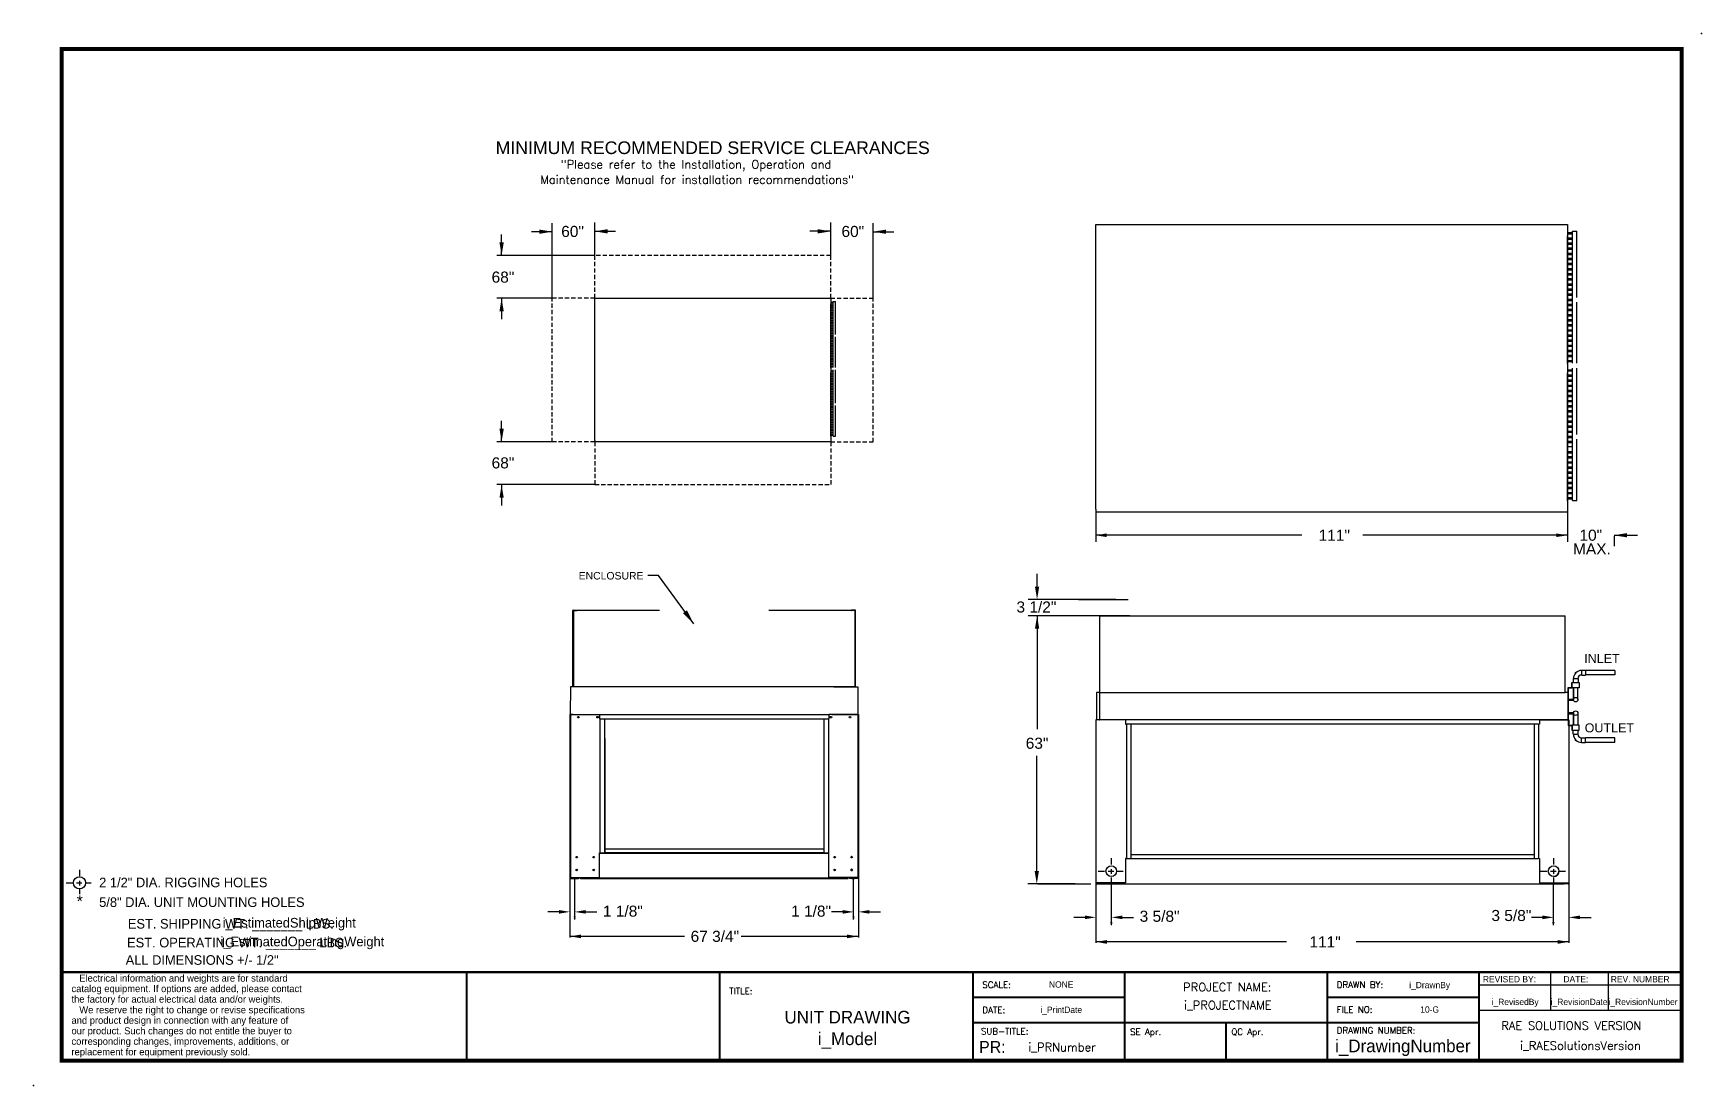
# Model space of a CAD drawing. Extents: x -115 to 276, y -24 to 223.
import ezdxf
from ezdxf.enums import TextEntityAlignment as Align

# ---------------------------------------------------------------- set-up
doc = ezdxf.new("R2010")
doc.units = 0
doc.header["$MEASUREMENT"] = 0
doc.linetypes.add('DASHED', pattern=[0.75, 0.5, -0.25])
doc.layers.get('0').update_dxf_attribs({"color": 1, "linetype": 'CONTINUOUS'})
doc.styles.add('dimentions', font='ARIAL.TTF')
doc.styles.add('SIMPLEX', font='SIMPLEX')
doc.dimstyles.get("Standard").update_dxf_attribs({"dimtxt": 0.18, "dimasz": 0.18, "dimexe": 0.18, "dimexo": 0.0625, "dimgap": 0.09, "dimtad": 0, "dimtih": 1, "dimtoh": 1, "dimdec": 4, "dimzin": 0, "dimdsep": 46, "dimtxsty": 'STANDARD', "dimcen": 0.09, "dimadec": 0, "dimazin": 0, "dimtfac": 1, "dimtdec": 4, "dimtofl": 0, "dimtmove": 0, "dimatfit": 3, "dimfxl": 1, "dimtolj": 1, "dimtzin": 0, "dimarcsym": 0})

msp = doc.modelspace()

# ---------------------------------------------------------------- linework, layer by layer
at = {"color": 1, "lineweight": 30}
for p, q in [((6.34, 176.68), (1.48, 176.68)), ((6.34, 161.07), (6.34, 178.72)), ((16.34, 171.07), (16.34, 178.82)), ((16.34, 171.07), (16.34, 178.82)), ((16.34, 176.77), (21.21, 176.77)), ((71.71, 176.77), (66.85, 176.77)), ((71.71, 171.07), (71.71, 178.82)), ((71.71, 171.07), (71.71, 178.82)), ((81.71, 161.07), (81.71, 178.72)), ((81.71, 176.68), (86.57, 176.68)), ((-5.52, 171.15), (-5.52, 176.02)), ((-5.52, 160.99), (-5.52, 156.13)), ((-5.52, 127.38), (-5.52, 132.24)), ((-5.52, 117.22), (-5.52, 112.36)), ((133.92, 111.55), (133.92, 103.81)), ((244.65, 111.55), (244.65, 103.81)), ((155.6, 105.39), (133.92, 105.39)), ((182.26, 105.39), (133.92, 105.39)), ((244.65, 105.39), (196.59, 105.39)), ((255.55, 105.39), (261.02, 105.39)), ((120.34, 23.51), (132.79, 23.51)), ((133.97, 24.51), (133.97, 9.68)), ((137.6, 13.86), (137.6, 23.76)), ((244.97, 24.51), (244.97, 9.68))]:
    msp.add_line(p, q, dxfattribs=at)
at = {"color": 1, "linetype": 'Continuous'}
for p, q in [((133.92, 111.54), (133.92, 178.34)), ((133.92, 178.34), (244.65, 178.34)), ((244.65, 178.34), (244.65, 110.8)), ((16.34, 127.67), (16.34, 161.07)), ((16.34, 161.07), (71.71, 161.07)), ((71.71, 161.07), (71.71, 127.3)), ((244.59, 145.48), (244.58, 145.48)), ((244.59, 145.48), (244.59, 145.48)), ((244.65, 145.48), (244.65, 145.47)), ((71.71, 144.64), (71.71, 144.64)), ((71.71, 144.64), (71.71, 144.64)), ((71.74, 144.64), (71.74, 144.64)), ((71.68, 127.3), (16.69, 127.3)), ((244.58, 110.8), (134.61, 110.8)), ((11.22, 69.79), (11.22, 87.74)), ((11.27, 87.74), (11.22, 87.74)), ((11.23, 69.79), (11.23, 87.74)), ((11.27, 87.74), (11.23, 87.74)), ((11.27, 87.79), (12.11, 87.79)), ((11.27, 87.79), (11.27, 87.74)), ((11.27, 87.79), (12.11, 87.79)), ((11.27, 87.79), (11.27, 87.74)), ((11.27, 69.79), (11.27, 87.74)), ((11.27, 87.74), (11.32, 87.74)), ((11.27, 87.74), (12.11, 87.74)), ((11.27, 69.79), (11.27, 87.74)), ((11.27, 87.74), (11.32, 87.74)), ((11.27, 87.74), (12.11, 87.74)), ((11.27, 87.69), (11.32, 87.69)), ((11.27, 87.69), (11.32, 87.69)), ((11.32, 87.69), (11.32, 87.74)), ((11.32, 87.69), (11.32, 87.74)), ((11.32, 87.69), (11.32, 69.79)), ((11.32, 87.69), (11.32, 87.69)), ((11.32, 87.69), (11.32, 69.79)), ((11.32, 87.69), (11.32, 87.69)), ((31.54, 87.69), (11.32, 87.69)), ((31.54, 87.69), (11.32, 87.69)), ((12.11, 87.74), (12.11, 87.79)), ((12.11, 87.74), (12.11, 87.79)), ((12.11, 87.74), (12.11, 87.74)), ((12.16, 87.74), (12.11, 87.74)), ((12.12, 87.74), (12.12, 87.74)), ((12.16, 87.74), (12.12, 87.74)), ((12.16, 87.74), (12.16, 87.74)), ((12.16, 87.74), (12.16, 87.74)), ((31.54, 87.74), (12.16, 87.74)), ((31.54, 87.74), (12.16, 87.74)), ((76.61, 87.74), (57.16, 87.74)), ((76.6, 87.74), (57.16, 87.74)), ((77.45, 87.69), (57.16, 87.69)), ((77.44, 87.69), (57.16, 87.69)), ((76.6, 87.74), (76.6, 87.74)), ((76.6, 87.74), (76.65, 87.74)), ((76.61, 87.74), (76.61, 87.74)), ((76.61, 87.74), (76.66, 87.74)), ((77.49, 87.79), (76.65, 87.79)), ((76.65, 87.79), (76.65, 87.74)), ((77.49, 87.74), (76.65, 87.74)), ((76.65, 87.74), (76.65, 87.74)), ((77.5, 87.79), (76.66, 87.79)), ((76.66, 87.79), (76.66, 87.74)), ((77.5, 87.74), (76.66, 87.74)), ((76.66, 87.74), (76.66, 87.74)), ((77.49, 87.74), (77.44, 87.74)), ((77.44, 87.69), (77.44, 87.74)), ((77.45, 87.69), (77.44, 87.69)), ((77.5, 87.74), (77.45, 87.74)), ((77.45, 87.69), (77.45, 87.74)), ((77.45, 69.79), (77.45, 87.69)), ((77.45, 87.69), (77.5, 87.69)), ((77.45, 87.69), (77.45, 87.69)), ((77.45, 69.79), (77.45, 87.69)), ((77.45, 87.69), (77.49, 87.69)), ((77.49, 87.74), (77.49, 87.79)), ((77.49, 69.79), (77.49, 87.74)), ((77.54, 87.74), (77.49, 87.74)), ((77.5, 87.74), (77.5, 87.79)), ((77.5, 69.79), (77.5, 87.74)), ((77.55, 87.74), (77.5, 87.74)), ((77.54, 69.79), (77.54, 87.74)), ((77.55, 69.79), (77.55, 87.74)), ((134.78, 86.49), (134.78, 68.49)), ((134.82, 86.49), (244.11, 86.49)), ((244.11, 86.44), (244.11, 86.49)), ((244.11, 68.49), (244.11, 86.44)), ((10.62, 69.79), (10.61, 63.3)), ((11.32, 69.79), (10.62, 69.79)), ((77.45, 69.79), (11.32, 69.79)), ((77.45, 69.79), (72.47, 69.79)), ((72.47, 69.79), (77.45, 69.79)), ((72.47, 69.79), (77.45, 69.79)), ((77.45, 69.79), (77.44, 69.79)), ((77.45, 69.79), (77.44, 69.79)), ((77.45, 69.79), (77.44, 69.79)), ((77.44, 69.79), (77.44, 69.79)), ((77.45, 69.79), (77.45, 69.79)), ((77.45, 69.79), (77.45, 69.79)), ((77.45, 69.79), (77.45, 69.79)), ((77.5, 69.79), (77.45, 69.79)), ((77.45, 69.79), (77.45, 69.79)), ((77.45, 69.79), (77.45, 69.79)), ((77.45, 69.79), (77.45, 69.79)), ((77.45, 69.79), (77.45, 69.79)), ((77.5, 69.79), (77.45, 69.79)), ((77.45, 69.79), (77.45, 69.79)), ((77.45, 69.79), (77.45, 69.79)), ((77.45, 69.79), (77.45, 69.79)), ((77.45, 69.79), (77.45, 69.79)), ((77.49, 69.79), (77.45, 69.79)), ((77.54, 69.79), (77.49, 69.79)), ((77.55, 69.79), (77.5, 69.79)), ((77.55, 69.79), (77.5, 69.79)), ((77.54, 69.79), (78.12, 69.79)), ((77.55, 69.79), (78.12, 69.79)), ((77.55, 69.79), (78.12, 69.79)), ((78.12, 69.79), (78.12, 63.3)), ((134.78, 68.49), (134.08, 68.49)), ((134.08, 68.44), (134.08, 68.49)), ((134.08, 68.38), (134.08, 62.01)), ((134.77, 68.49), (134.77, 62.01)), ((134.78, 68.49), (134.82, 68.49)), ((134.82, 68.49), (244.11, 68.49)), ((244.11, 68.49), (244.11, 68.44)), ((244.81, 68.49), (244.11, 68.49)), ((244.11, 68.44), (244.11, 68.49)), ((244.11, 68.49), (244.11, 68.49)), ((244.81, 68.44), (244.81, 68.49)), ((244.81, 68.44), (244.81, 68.38)), ((244.81, 62.01), (244.81, 68.38)), ((10.51, 63.3), (10.5, 62.3)), ((10.52, 63.3), (10.51, 62.3)), ((10.52, 63.3), (10.51, 62.3)), ((10.51, 63.3), (10.51, 25.05)), ((10.51, 63.3), (10.62, 63.3)), ((10.51, 63.3), (10.51, 63.3)), ((10.52, 63.3), (10.52, 25.05)), ((10.52, 63.3), (10.63, 63.3)), ((10.52, 63.3), (10.52, 63.3)), ((10.52, 63.3), (10.52, 63.3)), ((10.52, 63.3), (10.63, 63.3)), ((10.62, 63.3), (10.62, 25.05)), ((10.62, 63.3), (17.45, 63.3)), ((11.18, 63.3), (10.62, 63.3)), ((11.18, 63.3), (10.62, 63.3)), ((10.62, 63.3), (10.62, 63.3)), ((10.63, 63.3), (10.63, 25.05)), ((11.19, 63.3), (10.63, 63.3)), ((11.19, 63.3), (10.63, 63.3)), ((10.63, 63.3), (10.63, 63.3)), ((10.63, 63.3), (10.63, 63.3)), ((11.19, 63.3), (10.63, 63.3)), ((11.19, 63.3), (10.63, 63.3)), ((10.68, 63.3), (10.68, 63.3)), ((10.68, 63.3), (10.68, 63.3)), ((10.68, 63.3), (10.68, 63.3)), ((10.68, 63.3), (10.68, 63.3)), ((10.68, 63.3), (10.68, 63.3)), ((10.68, 63.3), (10.68, 63.3)), ((17.45, 63.3), (17.45, 62.3)), ((17.45, 63.3), (71.29, 63.3)), ((78.12, 63.3), (71.29, 63.3)), ((71.29, 63.3), (71.29, 62.3)), ((71.99, 63.3), (77.44, 63.3)), ((78.12, 63.3), (71.99, 63.3)), ((78.12, 63.3), (71.99, 63.3)), ((71.99, 63.3), (77.44, 63.3)), ((77.43, 63.3), (77.43, 63.3)), ((77.43, 63.3), (77.43, 63.3)), ((77.43, 63.3), (77.43, 63.3)), ((77.43, 63.3), (77.43, 63.3)), ((77.49, 63.3), (77.43, 63.3)), ((77.44, 63.3), (77.44, 63.3)), ((77.44, 63.3), (77.44, 63.3)), ((77.44, 63.3), (77.44, 63.3)), ((77.44, 63.3), (77.44, 63.3)), ((77.5, 63.3), (77.44, 63.3)), ((77.5, 63.3), (77.44, 63.3)), ((77.44, 63.3), (77.44, 63.3)), ((77.44, 63.3), (77.44, 63.3)), ((77.44, 63.3), (77.44, 63.3)), ((77.44, 63.3), (77.44, 63.3)), ((77.49, 63.3), (77.56, 63.3)), ((77.5, 63.3), (77.56, 63.3)), ((77.5, 63.3), (77.56, 63.3)), ((77.56, 63.3), (78.12, 63.3)), ((77.56, 63.3), (78.12, 63.3)), ((77.56, 63.3), (77.56, 63.3)), ((77.56, 63.3), (77.56, 63.3)), ((77.56, 63.3), (78.12, 63.3)), ((77.56, 63.3), (78.12, 63.3)), ((77.56, 63.3), (78.12, 63.3)), ((77.56, 63.3), (78.12, 63.3)), ((77.56, 63.3), (77.56, 63.3)), ((78.06, 63.3), (78.06, 63.3)), ((78.06, 63.3), (78.06, 63.3)), ((78.06, 63.3), (78.06, 63.3)), ((78.06, 63.3), (78.06, 63.3)), ((78.06, 63.3), (78.06, 63.3)), ((78.06, 63.3), (78.06, 63.3)), ((78.12, 63.3), (78.12, 25.05)), ((78.23, 63.3), (78.12, 63.3)), ((78.12, 63.3), (78.12, 63.3)), ((78.12, 63.3), (78.12, 63.3)), ((78.12, 63.3), (78.12, 63.3)), ((78.12, 63.3), (78.12, 63.3)), ((78.23, 63.3), (78.12, 63.3)), ((78.12, 63.3), (78.12, 25.05)), ((78.22, 63.3), (78.12, 63.3)), ((78.12, 63.3), (78.12, 63.3)), ((78.12, 63.3), (78.12, 63.3)), ((78.22, 63.3), (78.22, 25.05)), ((78.23, 63.3), (78.23, 25.05)), ((10.5, 62.3), (10.5, 30.8)), ((10.51, 62.3), (10.5, 62.3)), ((10.51, 62.3), (10.51, 30.8)), ((10.52, 62.3), (10.51, 62.3)), ((10.52, 62.3), (10.51, 62.3)), ((17.45, 62.3), (17.53, 62.3)), ((17.53, 62.3), (17.53, 30.8)), ((17.53, 62.3), (71.2, 62.3)), ((18.66, 62.3), (18.66, 30.8)), ((70.08, 62.3), (70.08, 30.8)), ((71.2, 62.3), (71.2, 30.8)), ((71.29, 62.3), (71.2, 62.3)), ((134.08, 62.01), (133.97, 62.01)), ((133.97, 62.01), (133.97, 23.76)), ((140.91, 62.01), (134.08, 62.01)), ((134.7, 62.01), (134.7, 62.01)), ((134.7, 62.01), (134.77, 62.01)), ((244.75, 62.01), (134.77, 62.01)), ((134.77, 62.01), (134.77, 62.01)), ((134.77, 62.01), (134.77, 62.01)), ((134.77, 62.01), (134.77, 62.01)), ((140.91, 62.01), (140.91, 61.01)), ((238.04, 62.01), (140.91, 62.01)), ((140.91, 61.01), (140.99, 61.01)), ((141.1, 61.01), (140.99, 61.01)), ((141.1, 61.01), (141.1, 29.51)), ((141.1, 61.01), (141.1, 29.51)), ((237.85, 61.01), (141.1, 61.01)), ((142.12, 61.01), (142.12, 29.51)), ((236.83, 61.01), (236.83, 29.51)), ((237.85, 61.01), (237.85, 29.51)), ((237.85, 61.01), (237.96, 61.01)), ((237.85, 61.01), (237.85, 29.51)), ((238.04, 61.01), (237.96, 61.01)), ((238.04, 62.01), (244.87, 62.01)), ((238.04, 62.01), (238.04, 61.01)), ((244.97, 62.01), (244.97, 23.76)), ((17.54, 57.48), (17.54, 30.8)), ((18.67, 57.69), (18.67, 30.8)), ((70.08, 31.7), (18.66, 31.7)), ((70.08, 31.7), (18.67, 31.7)), ((10.5, 30.8), (10.51, 25.05)), ((10.51, 30.8), (10.5, 30.8)), ((10.5, 30.8), (10.5, 30.8)), ((10.5, 30.8), (10.51, 30.8)), ((10.51, 30.8), (10.52, 25.05)), ((10.52, 30.8), (10.51, 30.8)), ((10.51, 30.8), (10.51, 30.8)), ((10.51, 30.8), (10.52, 30.8)), ((10.51, 30.8), (10.51, 30.8)), ((10.52, 30.8), (10.52, 30.8)), ((12.24, 29.67), (11.98, 29.67)), ((12.24, 29.67), (11.98, 29.67)), ((12.24, 29.67), (11.98, 29.67)), ((12.24, 29.67), (11.98, 29.67)), ((12.11, 29.99), (12.1, 29.99)), ((12.11, 29.99), (12.1, 29.99)), ((12.12, 29.99), (12.11, 29.99)), ((12.12, 29.99), (12.11, 29.99)), ((16.24, 29.67), (15.98, 29.67)), ((16.24, 29.67), (15.98, 29.67)), ((16.24, 29.67), (15.98, 29.67)), ((16.24, 29.67), (15.98, 29.67)), ((16.11, 29.99), (16.1, 29.99)), ((16.11, 29.99), (16.1, 29.99)), ((16.12, 29.99), (16.11, 29.99)), ((16.12, 29.99), (16.11, 29.99)), ((17.45, 25.05), (17.45, 30.8)), ((17.45, 30.8), (17.53, 30.8)), ((17.45, 30.8), (17.53, 30.8)), ((17.45, 30.7), (71.29, 30.7)), ((17.46, 25.05), (17.46, 30.8)), ((17.46, 30.8), (17.54, 30.8)), ((17.46, 30.8), (17.54, 30.8)), ((17.46, 30.7), (71.29, 30.7)), ((17.64, 30.8), (17.53, 30.8)), ((17.53, 30.8), (17.53, 30.8)), ((17.54, 30.8), (17.53, 30.8)), ((17.65, 30.8), (17.54, 30.8)), ((17.54, 30.8), (17.54, 30.8)), ((17.54, 30.8), (17.54, 30.8)), ((17.54, 30.8), (17.65, 30.8)), ((17.54, 30.8), (17.64, 30.8)), ((17.64, 30.8), (71.1, 30.8)), ((17.64, 30.8), (17.64, 30.8)), ((17.64, 30.8), (17.64, 30.8)), ((17.65, 30.8), (71.1, 30.8)), ((17.65, 30.8), (17.65, 30.8)), ((17.65, 30.8), (17.65, 30.8)), ((70.08, 30.8), (18.66, 30.8)), ((18.66, 30.8), (70.08, 30.8)), ((18.66, 30.8), (18.66, 30.8)), ((70.08, 30.8), (18.67, 30.8)), ((18.67, 30.8), (70.08, 30.8)), ((18.67, 30.8), (18.67, 30.8)), ((70.08, 30.8), (70.08, 30.8)), ((70.08, 30.8), (70.08, 30.8)), ((71.1, 30.8), (71.1, 30.8)), ((71.1, 30.8), (71.1, 30.8)), ((71.1, 30.8), (71.21, 30.8)), ((71.21, 30.8), (71.1, 30.8)), ((71.1, 30.8), (71.1, 30.8)), ((71.1, 30.8), (71.1, 30.8)), ((71.1, 30.8), (71.2, 30.8)), ((71.2, 30.8), (71.1, 30.8)), ((71.29, 30.8), (71.2, 30.8)), ((71.2, 30.8), (71.2, 30.8)), ((71.2, 30.8), (71.2, 30.8)), ((71.29, 30.8), (71.2, 30.8)), ((71.29, 30.8), (71.21, 30.8)), ((71.21, 30.8), (71.21, 30.8)), ((71.21, 30.8), (71.21, 30.8)), ((71.29, 30.8), (71.21, 30.8)), ((71.29, 25.05), (71.29, 30.8)), ((71.29, 25.05), (71.29, 30.8)), ((72.76, 29.67), (72.5, 29.67)), ((72.76, 29.67), (72.5, 29.67)), ((72.77, 29.67), (72.51, 29.67)), ((72.77, 29.67), (72.51, 29.67)), ((72.64, 29.99), (72.63, 29.99)), ((72.64, 29.99), (72.63, 29.99)), ((72.64, 29.99), (72.63, 29.99)), ((72.64, 29.99), (72.63, 29.99)), ((76.76, 29.67), (76.5, 29.67)), ((76.76, 29.67), (76.5, 29.67)), ((76.77, 29.67), (76.51, 29.67)), ((76.77, 29.67), (76.51, 29.67)), ((76.64, 29.99), (76.63, 29.99)), ((76.64, 29.99), (76.63, 29.99)), ((76.64, 29.99), (76.63, 29.99)), ((76.64, 29.99), (76.63, 29.99)), ((78.22, 30.8), (78.22, 30.8)), ((78.22, 30.8), (78.22, 30.8)), ((78.23, 30.8), (78.23, 30.8)), ((78.23, 30.8), (78.23, 30.8)), ((140.99, 29.51), (140.91, 29.51)), ((140.91, 29.51), (140.91, 23.76)), ((140.99, 29.51), (141.1, 29.51)), ((141.1, 29.51), (237.85, 29.51)), ((142.12, 30.4), (236.83, 30.4)), ((142.12, 29.51), (236.83, 29.51)), ((237.96, 29.51), (237.85, 29.51)), ((237.96, 29.51), (238.04, 29.51)), ((238.04, 29.51), (238.04, 23.76)), ((10.51, 25.8), (10.51, 10.97)), ((10.51, 25.05), (10.51, 25.05)), ((10.62, 25.05), (10.51, 25.05)), ((10.62, 25.05), (10.51, 25.05)), ((10.51, 25.05), (10.51, 25.05)), ((10.51, 24.45), (10.51, 15.15)), ((10.52, 25.05), (10.52, 25.05)), ((10.62, 25.05), (10.52, 25.05)), ((10.63, 25.05), (10.52, 25.05)), ((10.52, 25.05), (10.52, 25.05)), ((10.62, 25.05), (10.61, 24.91)), ((10.62, 25.05), (10.61, 24.91)), ((10.72, 24.91), (10.61, 24.91)), ((10.71, 24.91), (10.61, 24.91)), ((10.63, 25.05), (10.62, 25.05)), ((10.62, 25.05), (17.45, 25.05)), ((10.62, 25.05), (17.45, 25.05)), ((10.62, 25.05), (10.62, 25.05)), ((10.62, 25.05), (10.62, 25.05)), ((10.63, 25.05), (17.46, 25.05)), ((10.63, 25.05), (17.46, 25.05)), ((10.63, 25.05), (10.63, 25.05)), ((10.71, 25.05), (10.71, 24.99)), ((10.71, 24.99), (10.71, 24.91)), ((10.71, 24.99), (10.71, 24.99)), ((10.82, 24.99), (10.71, 24.99)), ((10.71, 24.99), (10.82, 24.99)), ((10.71, 24.91), (12.5, 24.91)), ((10.71, 24.8), (10.71, 24.91)), ((10.71, 24.8), (12.5, 24.8)), ((10.71, 24.8), (12.5, 24.8)), ((10.72, 25.05), (10.72, 24.99)), ((10.72, 24.99), (10.72, 24.91)), ((10.72, 24.99), (10.72, 24.99)), ((10.82, 24.99), (10.72, 24.99)), ((10.72, 24.99), (10.82, 24.99)), ((10.72, 24.91), (12.51, 24.91)), ((10.72, 24.8), (10.72, 24.91)), ((10.72, 24.8), (12.51, 24.8)), ((10.72, 24.8), (12.51, 24.8)), ((10.82, 25.05), (10.82, 24.99)), ((10.82, 25.05), (10.82, 24.99)), ((10.82, 24.99), (12.97, 24.99)), ((10.82, 24.99), (12.97, 24.99)), ((10.82, 24.99), (10.82, 24.99)), ((10.82, 24.99), (10.82, 24.99)), ((10.82, 24.99), (12.96, 24.99)), ((10.82, 24.99), (12.96, 24.99)), ((10.82, 24.99), (10.82, 24.99)), ((10.82, 24.99), (10.82, 24.99)), ((12.05, 24.8), (11.42, 24.8)), ((12.05, 24.8), (11.42, 24.8)), ((12.05, 24.8), (11.43, 24.8)), ((12.05, 24.8), (11.43, 24.8)), ((11.64, 15.15), (11.64, 25.05)), ((12.11, 26.99), (12.1, 26.99)), ((12.11, 26.99), (12.1, 26.99)), ((12.12, 26.99), (12.11, 26.99)), ((12.12, 26.99), (12.11, 26.99)), ((12.5, 24.91), (12.5, 24.99)), ((12.5, 24.91), (12.5, 24.8)), ((12.61, 24.91), (12.5, 24.91)), ((12.51, 24.91), (12.51, 24.99)), ((12.51, 24.91), (12.51, 24.8)), ((12.61, 24.91), (12.51, 24.91)), ((12.61, 24.91), (12.61, 24.99)), ((12.61, 24.91), (12.61, 24.99)), ((12.95, 24.91), (12.95, 24.99)), ((12.95, 24.91), (12.95, 24.8)), ((12.96, 24.91), (12.95, 24.91)), ((75.78, 24.8), (12.95, 24.8)), ((75.78, 24.8), (12.95, 24.8)), ((12.96, 24.91), (12.96, 24.99)), ((12.96, 24.99), (12.96, 24.91)), ((12.96, 24.91), (12.96, 24.8)), ((12.97, 24.91), (12.96, 24.91)), ((12.96, 24.91), (75.78, 24.91)), ((12.96, 24.91), (12.96, 24.8)), ((75.78, 24.8), (12.96, 24.8)), ((75.78, 24.8), (12.96, 24.8)), ((12.96, 24.8), (75.78, 24.8)), ((12.96, 24.8), (75.78, 24.8)), ((12.97, 24.99), (12.97, 24.91)), ((12.97, 24.91), (75.78, 24.91)), ((12.97, 24.91), (12.97, 24.8)), ((12.97, 24.8), (75.78, 24.8)), ((12.97, 24.8), (75.78, 24.8)), ((16.11, 26.99), (16.1, 26.99)), ((16.11, 26.99), (16.1, 26.99)), ((16.12, 26.99), (16.11, 26.99)), ((16.12, 26.99), (16.11, 26.99)), ((17.45, 25.05), (17.45, 25.05)), ((17.46, 25.05), (17.46, 25.05)), ((78.12, 25.05), (71.29, 25.05)), ((78.12, 25.05), (71.29, 25.05)), ((71.29, 25.05), (71.29, 25.05)), ((78.12, 25.05), (71.29, 25.05)), ((78.12, 25.05), (71.29, 25.05)), ((71.29, 25.05), (71.29, 25.05)), ((72.64, 26.99), (72.63, 26.99)), ((72.64, 26.99), (72.63, 26.99)), ((72.64, 26.99), (72.63, 26.99)), ((72.64, 26.99), (72.63, 26.99)), ((77.93, 24.99), (75.78, 24.99)), ((75.78, 24.99), (75.78, 24.91)), ((77.93, 24.99), (75.78, 24.99)), ((77.92, 24.99), (75.78, 24.99)), ((75.78, 24.99), (75.78, 24.91)), ((77.92, 24.99), (75.78, 24.99)), ((75.78, 24.8), (75.78, 24.91)), ((75.78, 24.8), (75.78, 24.91)), ((76.12, 24.91), (76.12, 24.99)), ((76.12, 24.91), (76.12, 24.99)), ((76.12, 24.91), (76.23, 24.91)), ((76.12, 24.91), (76.22, 24.91)), ((76.22, 24.91), (76.22, 24.99)), ((76.22, 24.91), (76.22, 24.8)), ((78.01, 24.91), (76.22, 24.91)), ((78.01, 24.8), (76.22, 24.8)), ((78.01, 24.8), (76.22, 24.8)), ((76.23, 24.91), (76.23, 24.99)), ((76.23, 24.91), (76.23, 24.8)), ((78.02, 24.91), (76.23, 24.91)), ((78.02, 24.8), (76.23, 24.8)), ((78.02, 24.8), (76.23, 24.8)), ((76.64, 26.99), (76.63, 26.99)), ((76.64, 26.99), (76.63, 26.99)), ((76.64, 26.99), (76.63, 26.99)), ((76.64, 26.99), (76.63, 26.99)), ((76.68, 24.8), (77.31, 24.8)), ((76.68, 24.8), (77.31, 24.8)), ((76.69, 24.8), (77.31, 24.8)), ((76.69, 24.8), (77.31, 24.8)), ((77.1, 15.15), (77.1, 25.05)), ((77.92, 24.99), (77.92, 25.05)), ((77.92, 24.99), (77.92, 24.99)), ((77.92, 24.99), (78.03, 24.99)), ((77.92, 24.99), (77.92, 24.99)), ((77.92, 24.99), (78.03, 24.99)), ((77.93, 24.99), (77.93, 25.05)), ((77.93, 24.99), (77.93, 24.99)), ((77.93, 24.99), (78.03, 24.99)), ((77.93, 24.99), (77.93, 24.99)), ((77.93, 24.99), (78.03, 24.99)), ((78.03, 24.99), (78.01, 24.91)), ((78.01, 24.8), (78.01, 24.91)), ((78.01, 24.91), (78.12, 24.91)), ((78.03, 24.99), (78.02, 24.91)), ((78.02, 24.8), (78.02, 24.91)), ((78.02, 24.91), (78.12, 24.91)), ((78.03, 25.05), (78.03, 24.99)), ((78.03, 25.05), (78.03, 24.99)), ((78.03, 24.99), (78.03, 24.99)), ((78.03, 24.99), (78.03, 24.99)), ((78.12, 25.05), (78.12, 25.05)), ((78.12, 25.05), (78.23, 25.05)), ((78.12, 25.05), (78.23, 25.05)), ((78.12, 25.05), (78.12, 25.05)), ((78.12, 25.05), (78.12, 24.91)), ((78.12, 25.05), (78.12, 25.05)), ((78.12, 25.05), (78.22, 25.05)), ((78.12, 25.05), (78.22, 25.05)), ((78.12, 25.05), (78.12, 25.05)), ((78.12, 25.05), (78.12, 24.91)), ((78.22, 25.05), (78.22, 25.05)), ((78.22, 25.05), (78.22, 25.05)), ((78.23, 25.8), (78.23, 10.97)), ((78.23, 25.05), (78.23, 25.05)), ((78.23, 25.05), (78.23, 25.05)), ((78.23, 24.45), (78.23, 15.15)), ((133.97, 23.76), (134.08, 23.76)), ((134.08, 23.76), (134.08, 23.69)), ((140.91, 23.76), (134.08, 23.76)), ((134.08, 23.69), (134.08, 23.61)), ((134.19, 23.51), (135.08, 23.51)), ((135.08, 23.51), (243.87, 23.51)), ((238.04, 23.76), (244.87, 23.76)), ((244.76, 23.51), (243.87, 23.51)), ((244.87, 23.69), (244.87, 23.76)), ((244.97, 23.76), (244.87, 23.76)), ((244.87, 23.69), (244.87, 23.61))]:
    msp.add_line(p, q, dxfattribs=at)
at = {"color": 1, "ltscale": 7}
for p, q in [((244.61, 176.46), (245.83, 176.46)), ((245.81, 176.84), (246.86, 176.84)), ((245.81, 145.77), (245.81, 176.84)), ((246.86, 161.22), (246.86, 176.84)), ((244.61, 176.16), (245.83, 176.16)), ((244.61, 175.26), (245.83, 175.26)), ((244.61, 174.96), (245.83, 174.96)), ((244.61, 174.06), (245.83, 174.06)), ((244.61, 173.76), (245.83, 173.76)), ((244.61, 172.86), (245.83, 172.86)), ((244.61, 172.56), (245.83, 172.56)), ((244.61, 171.66), (245.83, 171.66)), ((244.61, 171.36), (245.83, 171.36)), ((244.61, 170.46), (245.83, 170.46)), ((244.61, 170.16), (245.83, 170.16)), ((244.61, 169.26), (245.83, 169.26)), ((244.61, 168.96), (245.83, 168.96)), ((244.61, 168.06), (245.83, 168.06)), ((244.61, 167.76), (245.83, 167.76)), ((244.61, 166.86), (245.83, 166.86)), ((244.61, 166.56), (245.83, 166.56)), ((244.61, 165.66), (245.83, 165.66)), ((244.61, 165.36), (245.83, 165.36)), ((244.61, 164.46), (245.83, 164.46)), ((244.61, 164.16), (245.83, 164.16)), ((244.61, 163.26), (245.83, 163.26)), ((244.61, 162.96), (245.83, 162.96)), ((244.61, 162.06), (245.83, 162.06)), ((244.61, 161.76), (245.83, 161.76)), ((244.61, 160.86), (245.83, 160.86)), ((244.61, 160.56), (245.83, 160.56)), ((71.72, 160.13), (72.33, 160.13)), ((71.72, 159.98), (72.33, 159.98)), ((71.72, 159.53), (72.33, 159.53)), ((71.72, 159.38), (72.33, 159.38)), ((71.72, 158.93), (72.33, 158.93)), ((71.72, 158.78), (72.33, 158.78)), ((71.72, 158.33), (72.33, 158.33)), ((71.72, 158.18), (72.33, 158.18)), ((71.72, 157.73), (72.33, 157.73)), ((71.72, 157.58), (72.33, 157.58)), ((71.72, 157.13), (72.33, 157.13)), ((71.72, 156.98), (72.33, 156.98)), ((72.32, 160.32), (72.85, 160.32)), ((72.32, 144.79), (72.32, 160.32)), ((72.85, 152.51), (72.85, 160.32)), ((244.61, 159.66), (245.83, 159.66)), ((244.61, 159.36), (245.83, 159.36)), ((244.61, 158.46), (245.83, 158.46)), ((244.61, 158.16), (245.83, 158.16)), ((244.61, 157.26), (245.83, 157.26)), ((244.61, 156.96), (245.83, 156.96)), ((246.86, 145.77), (246.86, 160.17)), ((71.72, 156.53), (72.33, 156.53)), ((71.72, 156.38), (72.33, 156.38)), ((71.72, 155.93), (72.33, 155.93)), ((71.72, 155.78), (72.33, 155.78)), ((71.72, 155.33), (72.33, 155.33)), ((71.72, 155.18), (72.33, 155.18)), ((71.72, 154.73), (72.33, 154.73)), ((71.72, 154.58), (72.33, 154.58)), ((71.72, 154.13), (72.33, 154.13)), ((71.72, 153.98), (72.33, 153.98)), ((71.72, 153.53), (72.33, 153.53)), ((71.72, 153.38), (72.33, 153.38)), ((71.72, 152.93), (72.33, 152.93)), ((71.72, 152.78), (72.33, 152.78)), ((244.61, 156.06), (245.83, 156.06)), ((244.61, 155.76), (245.83, 155.76)), ((244.61, 154.86), (245.83, 154.86)), ((244.61, 154.56), (245.83, 154.56)), ((244.61, 153.66), (245.83, 153.66)), ((244.61, 153.36), (245.83, 153.36)), ((71.72, 152.33), (72.33, 152.33)), ((71.72, 152.18), (72.33, 152.18)), ((71.72, 151.73), (72.33, 151.73)), ((71.72, 151.58), (72.33, 151.58)), ((71.72, 151.13), (72.33, 151.13)), ((71.72, 150.98), (72.33, 150.98)), ((71.72, 150.53), (72.33, 150.53)), ((71.72, 150.38), (72.33, 150.38)), ((71.72, 149.93), (72.33, 149.93)), ((71.72, 149.78), (72.33, 149.78)), ((71.72, 149.33), (72.33, 149.33)), ((71.72, 149.18), (72.33, 149.18)), ((72.85, 144.79), (72.85, 151.99)), ((244.61, 152.46), (245.83, 152.46)), ((244.61, 152.16), (245.83, 152.16)), ((244.61, 151.26), (245.83, 151.26)), ((244.61, 150.96), (245.83, 150.96)), ((244.61, 150.06), (245.83, 150.06)), ((244.61, 149.76), (245.83, 149.76)), ((244.61, 148.86), (245.83, 148.86)), ((71.72, 148.73), (72.33, 148.73)), ((71.72, 148.58), (72.33, 148.58)), ((71.72, 148.13), (72.33, 148.13)), ((71.72, 147.98), (72.33, 147.98)), ((71.72, 147.53), (72.33, 147.53)), ((71.72, 147.38), (72.33, 147.38)), ((71.72, 146.93), (72.33, 146.93)), ((71.72, 146.78), (72.33, 146.78)), ((71.72, 146.33), (72.33, 146.33)), ((71.72, 146.18), (72.33, 146.18)), ((71.72, 145.73), (72.33, 145.73)), ((71.72, 145.58), (72.33, 145.58)), ((71.72, 145.13), (72.33, 145.13)), ((71.72, 144.98), (72.33, 144.98)), ((244.61, 148.56), (245.83, 148.56)), ((244.61, 147.66), (245.83, 147.66)), ((244.61, 147.36), (245.83, 147.36)), ((244.61, 146.46), (245.83, 146.46)), ((244.61, 146.16), (245.83, 146.16)), ((71.72, 144.04), (72.33, 144.04)), ((71.72, 143.89), (72.33, 143.89)), ((71.72, 143.44), (72.33, 143.44)), ((71.72, 143.29), (72.33, 143.29)), ((71.72, 142.84), (72.33, 142.84)), ((71.72, 142.69), (72.33, 142.69)), ((71.72, 142.24), (72.33, 142.24)), ((71.72, 142.09), (72.33, 142.09)), ((71.72, 141.64), (72.33, 141.64)), ((71.72, 141.49), (72.33, 141.49)), ((71.72, 141.04), (72.33, 141.04)), ((72.32, 128.69), (72.32, 144.22)), ((72.85, 136.42), (72.85, 144.22)), ((244.61, 144.27), (245.83, 144.27)), ((244.61, 143.97), (245.83, 143.97)), ((244.61, 143.07), (245.83, 143.07)), ((244.61, 142.77), (245.83, 142.77)), ((244.61, 141.87), (245.83, 141.87)), ((244.61, 141.57), (245.83, 141.57)), ((245.81, 113.57), (245.81, 144.64)), ((246.86, 129.03), (246.86, 144.64)), ((71.72, 140.89), (72.33, 140.89)), ((71.72, 140.44), (72.33, 140.44)), ((71.72, 140.29), (72.33, 140.29)), ((71.72, 139.84), (72.33, 139.84)), ((71.72, 139.69), (72.33, 139.69)), ((71.72, 139.24), (72.33, 139.24)), ((71.72, 139.09), (72.33, 139.09)), ((71.72, 138.64), (72.33, 138.64)), ((71.72, 138.49), (72.33, 138.49)), ((71.72, 138.04), (72.33, 138.04)), ((71.72, 137.89), (72.33, 137.89)), ((71.72, 137.44), (72.33, 137.44)), ((71.72, 137.29), (72.33, 137.29)), ((244.61, 140.67), (245.83, 140.67)), ((244.61, 140.37), (245.83, 140.37)), ((244.61, 139.47), (245.83, 139.47)), ((244.61, 139.17), (245.83, 139.17)), ((244.61, 138.27), (245.83, 138.27)), ((244.61, 137.97), (245.83, 137.97)), ((244.61, 137.07), (245.83, 137.07)), ((71.72, 136.84), (72.33, 136.84)), ((71.72, 136.69), (72.33, 136.69)), ((71.72, 136.24), (72.33, 136.24)), ((71.72, 136.09), (72.33, 136.09)), ((71.72, 135.64), (72.33, 135.64)), ((71.72, 135.49), (72.33, 135.49)), ((71.72, 135.04), (72.33, 135.04)), ((71.72, 134.44), (72.33, 134.44)), ((71.72, 134.29), (72.33, 134.29)), ((71.72, 133.84), (72.33, 133.84)), ((71.72, 133.69), (72.33, 133.69)), ((71.72, 133.24), (72.33, 133.24)), ((72.85, 128.69), (72.85, 135.89)), ((244.61, 136.77), (245.83, 136.77)), ((244.61, 135.87), (245.83, 135.87)), ((244.61, 135.57), (245.83, 135.57)), ((244.61, 134.67), (245.83, 134.67)), ((244.61, 134.37), (245.83, 134.37)), ((244.61, 133.47), (245.83, 133.47)), ((244.61, 133.17), (245.83, 133.17)), ((71.72, 133.09), (72.33, 133.09)), ((71.72, 132.64), (72.33, 132.64)), ((71.72, 132.49), (72.33, 132.49)), ((71.72, 132.04), (72.33, 132.04)), ((71.72, 131.89), (72.33, 131.89)), ((71.72, 131.44), (72.33, 131.44)), ((71.72, 131.29), (72.33, 131.29)), ((71.72, 130.84), (72.33, 130.84)), ((71.72, 130.69), (72.33, 130.69)), ((71.72, 130.24), (72.33, 130.24)), ((71.72, 130.09), (72.33, 130.09)), ((71.72, 129.64), (72.33, 129.64)), ((71.72, 129.49), (72.33, 129.49)), ((244.61, 132.27), (245.83, 132.27)), ((244.61, 131.97), (245.83, 131.97)), ((244.61, 131.07), (245.83, 131.07)), ((244.61, 130.77), (245.83, 130.77)), ((244.61, 129.87), (245.83, 129.87)), ((244.61, 129.57), (245.83, 129.57)), ((71.72, 129.04), (72.33, 129.04)), ((71.72, 128.89), (72.33, 128.89)), ((72.32, 128.69), (72.85, 128.69)), ((244.61, 128.67), (245.83, 128.67)), ((244.61, 128.37), (245.83, 128.37)), ((244.61, 127.47), (245.83, 127.47)), ((244.61, 127.17), (245.83, 127.17)), ((244.61, 126.27), (245.83, 126.27)), ((246.86, 113.57), (246.86, 127.98)), ((244.61, 125.07), (245.83, 125.07)), ((244.61, 124.77), (245.83, 124.77)), ((244.61, 123.87), (245.83, 123.87)), ((244.61, 123.57), (245.83, 123.57)), ((244.61, 122.67), (245.83, 122.67)), ((244.61, 122.37), (245.83, 122.37)), ((244.61, 121.47), (245.83, 121.47)), ((244.61, 121.17), (245.83, 121.17)), ((244.61, 120.27), (245.83, 120.27)), ((244.61, 119.97), (245.83, 119.97)), ((244.61, 119.07), (245.83, 119.07)), ((244.61, 118.77), (245.83, 118.77)), ((244.61, 117.87), (245.83, 117.87)), ((244.61, 117.57), (245.83, 117.57)), ((244.61, 116.67), (245.83, 116.67)), ((244.61, 116.37), (245.83, 116.37)), ((244.61, 115.47), (245.83, 115.47)), ((244.61, 115.17), (245.83, 115.17)), ((244.61, 114.27), (245.83, 114.27)), ((244.61, 113.97), (245.83, 113.97)), ((245.81, 113.57), (246.86, 113.57)), ((245.64, 69.66), (245.64, 70.78)), ((245.64, 70.78), (245.71, 70.78)), ((245.71, 69.58), (245.71, 70.78)), ((245.71, 70.78), (247.06, 70.78)), ((245.95, 71.72), (247.12, 71.72)), ((245.95, 71.72), (245.95, 70.78)), ((246.01, 70.78), (247.06, 70.78)), ((247.06, 70.78), (247.36, 70.78)), ((247.12, 71.72), (247.12, 70.78)), ((247.36, 70.78), (247.36, 69.58)), ((247.94, 73.7), (247.94, 72.54)), ((247.94, 73.7), (248.87, 73.7)), ((247.94, 72.54), (248.87, 72.54)), ((248.87, 73.7), (248.87, 72.54)), ((255.75, 73.64), (248.87, 73.64)), ((255.75, 72.59), (248.87, 72.59)), ((255.75, 73.64), (255.75, 72.59)), ((244.81, 69.66), (245.64, 69.66)), ((244.81, 68.38), (244.81, 69.66)), ((244.81, 69.62), (244.81, 60.77)), ((244.81, 68.38), (244.81, 65.19)), ((244.89, 68.38), (244.81, 68.38)), ((244.81, 66.94), (246.03, 66.94)), ((244.81, 65.19), (244.81, 66.79)), ((244.81, 66.64), (246.03, 66.64)), ((244.89, 68.38), (244.89, 69.58)), ((244.89, 69.58), (245.71, 69.58)), ((247.36, 69.58), (245.71, 69.58)), ((246.01, 69.58), (246.01, 66.79)), ((246.01, 66.79), (246.01, 69.58)), ((247.06, 66.79), (247.06, 69.58)), ((244.81, 63.75), (246.03, 63.75)), ((244.81, 63.45), (246.03, 63.45)), ((246.01, 60.81), (246.01, 63.6)), ((246.01, 63.6), (246.01, 60.81)), ((247.06, 63.6), (247.06, 60.81)), ((244.81, 62.01), (244.81, 60.73)), ((244.89, 62.01), (244.81, 62.01)), ((244.81, 60.73), (245.64, 60.73)), ((244.89, 62.01), (244.89, 60.81)), ((244.89, 60.81), (245.71, 60.81)), ((245.64, 60.73), (245.64, 59.61)), ((245.64, 59.61), (245.71, 59.61)), ((247.36, 60.81), (245.71, 60.81)), ((245.71, 60.81), (245.71, 59.61)), ((245.71, 59.61), (247.06, 59.61)), ((245.95, 58.67), (245.95, 59.61)), ((245.95, 59.61), (247.12, 59.61)), ((246.01, 59.61), (247.06, 59.61)), ((247.06, 59.61), (247.36, 59.61)), ((247.12, 58.67), (247.12, 59.61)), ((247.36, 59.61), (247.36, 60.81)), ((245.95, 58.67), (247.12, 58.67)), ((247.94, 57.85), (248.87, 57.85)), ((247.94, 56.69), (247.94, 57.85)), ((247.94, 56.69), (248.87, 56.69)), ((248.87, 56.69), (248.87, 57.85)), ((255.75, 57.8), (248.87, 57.8)), ((255.75, 56.75), (248.87, 56.75)), ((255.75, 56.75), (255.75, 57.8))]:
    msp.add_line(p, q, dxfattribs=at)
at = {"color": 1}
for p, q in [((244.65, 145.7), (244.65, 175.7)), ((244.65, 164.34), (244.65, 157.06)), ((71.74, 144.75), (71.74, 159.75)), ((71.74, 154.07), (71.74, 150.43)), ((133.92, 128.87), (133.92, 154.65)), ((16.34, 136.34), (16.34, 149.23)), ((71.74, 128.65), (71.74, 143.65)), ((244.65, 113.5), (244.65, 143.5)), ((71.74, 137.97), (71.74, 134.33)), ((244.65, 132.14), (244.65, 124.86)), ((16.34, 127.67), (16.34, 127.3)), ((16.69, 127.3), (16.34, 127.3)), ((71.68, 127.3), (71.71, 127.3)), ((133.92, 111.54), (133.92, 110.8)), ((134.61, 110.8), (133.92, 110.8)), ((244.58, 110.8), (244.65, 110.8)), ((255.55, 105.18), (255.55, 102.82)), ((129.89, 90.28), (141.55, 90.28)), ((134.82, 86.49), (131.69, 86.49)), ((138.38, 86.49), (171.82, 86.49)), ((134.08, 68.44), (134.08, 68.38)), ((244.81, 68.44), (244.81, 60.75))]:
    msp.add_line(p, q, dxfattribs=at)
at = {"color": 1, "ltscale": 5}
for p, q in [((16.27, 171.07), (-6.66, 171.07)), ((6.34, 161.07), (-6.66, 161.07)), ((6.34, 127.3), (-6.66, 127.3)), ((16.27, 117.3), (-6.66, 117.3))]:
    msp.add_line(p, q, dxfattribs=at)
at = {"color": 1, "linetype": 'DASHED', "ltscale": 2}
for p, q in [((16.34, 161.07), (16.34, 171.07)), ((71.71, 171.07), (16.34, 171.07)), ((71.71, 161.07), (71.71, 171.07)), ((16.34, 161.07), (6.34, 161.07)), ((6.34, 127.3), (6.34, 161.07)), ((71.71, 161.07), (81.71, 161.07)), ((81.71, 127.3), (81.71, 161.07)), ((16.34, 127.3), (6.34, 127.3)), ((16.34, 127.3), (16.34, 117.3)), ((71.71, 127.3), (81.71, 127.3)), ((71.71, 127.3), (71.71, 117.3)), ((16.34, 117.3), (71.71, 117.3))]:
    msp.add_line(p, q, dxfattribs=at)
at = {"color": 1, "linetype": 'ByBlock', "lineweight": 30}
for p, q in [((120.15, 93.31), (120.15, 96.33)), ((138.63, 90.28), (118.05, 90.28)), ((141.92, 86.49), (118.05, 86.49)), ((120.15, 86.49), (120.15, 59.88)), ((120.08, 26.53), (120.08, 53.63)), ((129.08, 23.51), (117.98, 23.51)), ((133.97, 23.16), (133.97, 13.86)), ((244.97, 23.16), (244.97, 13.86)), ((7.92, 16.95), (5.33, 16.95)), ((14.23, 16.95), (16.82, 16.95)), ((74.51, 16.95), (71.92, 16.95)), ((80.82, 16.95), (83.41, 16.95)), ((131.38, 15.66), (128.79, 15.66)), ((140.19, 15.66), (142.78, 15.66)), ((238.76, 15.66), (236.17, 15.66)), ((247.57, 15.66), (250.16, 15.66))]:
    msp.add_line(p, q, dxfattribs=at)
at = {"lineweight": 30}
for p, q in [((137.57, 29.54), (137.57, 28.04)), ((241.38, 29.54), (241.38, 28.04)), ((-107.67, 23.77), (-106.16, 23.77)), ((-105.28, 23.77), (-104, 23.77)), ((-104.57, 26.8), (-104.57, 25.31)), ((-104.57, 24.25), (-104.57, 23.12)), ((-103.12, 23.77), (-101.82, 23.77)), ((134.46, 26.51), (135.98, 26.51)), ((136.86, 26.51), (138.14, 26.51)), ((137.57, 26.99), (137.57, 25.86)), ((137.57, 25.05), (137.57, 23.87)), ((139.02, 26.51), (140.32, 26.51)), ((238.28, 26.51), (239.8, 26.51)), ((240.67, 26.51), (241.95, 26.51)), ((241.35, 13.86), (241.35, 23.76)), ((241.38, 26.99), (241.38, 25.86)), ((241.38, 25.05), (241.38, 23.87)), ((242.83, 26.51), (244.13, 26.51)), ((-104.57, 22.31), (-104.57, 21.13)), ((37.42, 11.19), (10.51, 11.19)), ((78.15, 11.19), (50.74, 11.19)), ((178.69, 9.9), (133.97, 9.9)), ((244.97, 9.9), (195.05, 9.9)), ((-13.72, -18), (-13.72, 2.79)), ((45.68, -18), (45.68, 2.79)), ((105.08, 2.79), (223.88, 2.79)), ((105.08, -18), (105.08, 2.79)), ((140.72, 2.79), (140.72, -18)), ((188.24, 2.79), (188.24, -9.09)), ((223.88, 2.79), (223.88, -18)), ((223.88, 2.79), (271.4, 2.79)), ((223.88, 2.79), (223.88, -0.18)), ((240.65, 2.79), (240.65, -6.12)), ((254.15, 2.79), (254.15, -6.12)), ((140.72, -3.15), (105.08, -3.15)), ((188.24, -3.15), (223.88, -3.15)), ((188.24, -9.09), (188.24, -3.15)), ((223.88, -0.18), (271.4, -0.18)), ((223.88, -6.12), (271.4, -6.12)), ((223.88, -9.09), (105.08, -9.09)), ((164.48, -9.09), (164.48, -18)), ((188.24, -9.09), (188.24, -18))]:
    msp.add_line(p, q, dxfattribs=at)
at = {"const_width": 0.95}
msp.add_lwpolyline([(-108.76, -18), (271.4, -18), (271.4, 219.6), (-108.76, 219.6), (-108.76, -18)], dxfattribs=at)
at = {"lineweight": 30, "const_width": 0.475}
for points in [[(-13.16, 2.79), (-108.76, 2.79)], [(271.4, 2.79), (-13.72, 2.79), (-13.72, -18)], [(45.68, 2.79), (45.68, -18)], [(105.08, 2.79), (105.08, -18)], [(140.72, 2.79), (140.72, -18)], [(188.24, 2.79), (188.24, -18)], [(223.88, -18), (223.88, 2.79), (271.4, 2.79)], [(140.72, -3.15), (105.08, -3.15)], [(223.88, -3.15), (188.24, -3.15), (188.24, -18)], [(223.88, -9.09), (105.08, -9.09)], [(164.48, -9.09), (164.48, -18)]]:
    msp.add_lwpolyline(points, dxfattribs=at)
at = {"color": 1, "ltscale": 7}
for centre in [(246.54, 66.79), (246.54, 63.6)]:
    msp.add_circle(centre, 0.525, dxfattribs=at)
at = {"color": 1, "linetype": 'Continuous'}
for centre, radius in [((12.48, 62.68), 0.187), ((16.98, 62.68), 0.188), ((71.76, 62.68), 0.188), ((76.26, 62.68), 0.188), ((12.11, 29.8), 0.187), ((12.11, 29.8), 0.187), ((16.11, 29.8), 0.188), ((16.11, 29.8), 0.188), ((72.63, 29.8), 0.188), ((72.64, 29.8), 0.188), ((76.63, 29.8), 0.188), ((76.64, 29.8), 0.188), ((137.57, 26.51), 1.25), ((241.38, 26.51), 1.25), ((12.11, 26.8), 0.187), ((12.11, 26.8), 0.187), ((16.11, 26.8), 0.188), ((16.11, 26.8), 0.188), ((72.63, 26.8), 0.187), ((72.64, 26.8), 0.187), ((76.63, 26.8), 0.188), ((76.64, 26.8), 0.188)]:
    msp.add_circle(centre, radius, dxfattribs=at)
at = {"lineweight": 30}
msp.add_circle((-104.57, 23.77), 1.42, dxfattribs=at)
at = {"color": 1, "linetype": 'Continuous'}
for centre, radius, start, end in [((11.27, 87.74), 0.0488, 90, 179.9588), ((11.27, 87.74), 0.0488, 90, 179.9588), ((11.27, 87.74), 0.001, 90.0007, 180), ((11.27, 87.74), 0.001, 90.0007, 180), ((12.11, 87.74), 0.0488, 0, 90), ((12.11, 87.74), 0.0488, 0, 90), ((12.11, 87.74), 0.001, 0, 90), ((12.11, 87.74), 0.001, 0, 90), ((76.65, 87.74), 0.0488, 90, 180), ((76.66, 87.74), 0.0488, 90, 180), ((76.65, 87.74), 0.001, 90, 179.7919), ((76.66, 87.74), 0.001, 90, 179.7919), ((77.49, 87.74), 0.0488, 0, 90), ((77.49, 87.74), 0.001, 0, 89.9993), ((77.5, 87.74), 0.0488, 0, 90), ((77.5, 87.74), 0.001, 0, 89.9993), ((77.54, 69.79), 0.001, 180, 270), ((77.55, 69.79), 0.001, 180, 270), ((77.55, 69.79), 0.001, 180, 270), ((134.78, 68.49), 0.001, 270, 0), ((244.11, 68.49), 0.001, 180, 270), ((77.56, 63.3), 0.001, 180, 270), ((77.56, 63.3), 0.001, 180, 270), ((77.56, 63.3), 0.001, 180, 270), ((10.72, 24.91), 0.106, 180, 270), ((10.71, 24.91), 0.106, 180, 270), ((10.71, 24.91), 0.001, 180, 269.9999), ((10.72, 24.91), 0.001, 180, 269.9999), ((12.5, 24.91), 0.106, 270, 0), ((12.5, 24.91), 0.001, 270, 359.896), ((12.51, 24.91), 0.106, 270, 0), ((12.51, 24.91), 0.001, 270, 359.896), ((76.23, 24.91), 0.106, 180, 270), ((76.22, 24.91), 0.106, 180, 270), ((76.22, 24.91), 0.001, 180.104, 270), ((76.23, 24.91), 0.001, 180.104, 270), ((78.01, 24.91), 0.106, 270, 0), ((78.01, 24.91), 0.001, 270.0001, 0), ((78.02, 24.91), 0.106, 270, 0), ((78.02, 24.91), 0.001, 270.0001, 0), ((134.19, 23.61), 0.106, 180, 270), ((241.37, 26.51), 1.25, 270.2487, 359.9088), ((244.76, 23.61), 0.106, 270, 0)]:
    msp.add_arc(centre, radius, start, end, dxfattribs=at)
at = {"color": 1, "ltscale": 7}
for centre, radius, start, end in [((247.94, 71.72), 1.93, 90, 180), ((247.94, 71.72), 0.875, 90, 180), ((247.94, 58.67), 1.93, 180, 270), ((247.94, 58.67), 0.875, 180, 270)]:
    msp.add_arc(centre, radius, start, end, dxfattribs=at)
for p in [(276.11, 223.26), (223.88, -18), (-115.41, -23.86)]:
    msp.add_point(p)
for p in [(246.54, 73.12), (246.54, 57.27)]:
    msp.add_point(p, dxfattribs=at)
at = {"color": 1, "linetype": 'ByBlock', "lineweight": 30}
for points in [[(3.32, 177.18), (3.32, 176.17), (6.34, 176.68)], [(19.37, 177.27), (19.37, 176.26), (16.34, 176.77)], [(68.69, 177.27), (68.69, 176.26), (71.71, 176.77)], [(84.73, 177.18), (84.73, 176.17), (81.71, 176.68)], [(-5.01, 174.17), (-6.02, 174.17), (-5.52, 171.15)], [(-5.01, 157.97), (-6.02, 157.97), (-5.52, 160.99)], [(-5.01, 130.4), (-6.02, 130.4), (-5.52, 127.38)], [(-5.01, 114.2), (-6.02, 114.2), (-5.52, 117.22)], [(136.51, 104.96), (136.51, 105.82), (133.92, 105.39)], [(241.98, 104.96), (241.98, 105.82), (244.57, 105.39)], [(258.58, 105.9), (258.58, 104.89), (255.55, 105.39)], [(120.65, 93.31), (119.65, 93.31), (120.15, 90.28)], [(120.65, 83.47), (119.65, 83.47), (120.15, 86.49)], [(120.58, 26.53), (119.57, 26.53), (120.08, 23.51)], [(7.92, 16.52), (7.92, 17.38), (10.51, 16.95)], [(14.23, 16.52), (14.23, 17.38), (11.64, 16.95)], [(74.51, 16.52), (74.51, 17.38), (77.1, 16.95)], [(80.82, 16.52), (80.82, 17.38), (78.23, 16.95)], [(131.38, 15.23), (131.38, 16.09), (133.97, 15.66)], [(140.19, 15.23), (140.19, 16.09), (137.6, 15.66)], [(238.76, 15.23), (238.76, 16.09), (241.35, 15.66)], [(247.57, 15.23), (247.57, 16.09), (244.97, 15.66)]]:
    msp.add_solid(points, dxfattribs=at)
at = {"color": 1, "lineweight": 30}
for points in [[(4.77, 176.94), (4.77, 176.42), (6.34, 176.68)], [(17.92, 177.03), (17.92, 176.5), (16.34, 176.77)], [(70.13, 177.03), (70.13, 176.5), (71.71, 176.77)], [(83.29, 176.94), (83.29, 176.42), (81.71, 176.68)], [(-5.25, 159.42), (-5.78, 159.42), (-5.52, 160.99)], [(-5.25, 128.96), (-5.78, 128.96), (-5.52, 127.38)], [(37.05, 87.09), (39.56, 84.59), (38, 87.77)]]:
    msp.add_solid(points, dxfattribs=at)
at = {"lineweight": 30}
for points in [[(13.11, 10.76), (13.11, 11.62), (10.51, 11.19)], [(75.56, 10.76), (75.56, 11.62), (78.15, 11.19)], [(136.57, 9.46), (136.57, 10.33), (133.97, 9.9)], [(242.31, 9.46), (242.31, 10.33), (244.9, 9.9)]]:
    msp.add_solid(points, dxfattribs=at)

# ---------------------------------------------------------------- texts
for s, height, style, p in [('MINIMUM RECOMMENDED SERVICE CLEARANCES', 2.97, 'dimentions', (-6.92, 194.91)), ('SCALE:', 1.485, 'SIMPLEX', (107.31, -0.92)), ('DRAWN BY:', 1.485, 'SIMPLEX', (190.47, -0.92)), ('TITLE:', 1.485, 'SIMPLEX', (47.91, -2.41)), ('DATE:', 1.485, 'SIMPLEX', (107.31, -6.86)), ('FILE NO:', 1.485, 'SIMPLEX', (190.47, -6.72)), ('SUB-TITLE:', 1.485, 'SIMPLEX', (106.98, -11.82)), ('SE Apr.', 1.485, 'SIMPLEX', (141.98, -11.96)), ('QC Apr.', 1.485, 'SIMPLEX', (165.74, -11.96)), ('DRAWING NUMBER:', 1.485, 'SIMPLEX', (190.47, -11.64)), ('RAE SOLUTIONS VERSION', 1.9721, 'SIMPLEX', (229.09, -10.74))]:
    msp.add_text(s, height=height, dxfattribs=dict(at, style=style)).set_placement(p)
at = {"lineweight": 30, "style": 'SIMPLEX'}
for s, height, p in [('"Please refer to the Installation, Operation and', 1.9721, (40.12, 191.51)), ('Maintenance Manual for installation recommendations"', 1.9721, (40.36, 187.94)), ('PROJECT NAME:', 1.9721, (164.78, -1.71)), ('i_PROJECTNAME', 1.9721, (164.93, -5.94)), ('i_PRNumber', 1.972, (126.02, -15.81)), ('i_RAESolutionsVersion', 1.9721, (247.69, -15.43))]:
    msp.add_text(s, height=height, dxfattribs=at).set_placement(p, align=Align.CENTER)
at = {"color": 1, "style": 'dimentions'}
msp.add_text('MAX.', height=2.6, dxfattribs=at).set_placement((250.36, 100.89), align=Align.CENTER)
for s, p in [('3 1/2"', (119.99, 88.6)), ('63"', (120.15, 56.55))]:
    msp.add_text(s, height=2.6, dxfattribs=at).set_placement(p, align=Align.MIDDLE)
at = {"color": 1, "lineweight": 30, "style": 'dimentions'}
for s, p in [('INLET', (256.88, 75.42)), ('OUTLET', (260.24, 59.11))]:
    msp.add_text(s, height=2.1, dxfattribs=at).set_placement(p, align=Align.RIGHT)
at = {"lineweight": 30}
for s, height, p in [('2 1/2" DIA. RIGGING HOLES', 2.2572, (-99.96, 22.73)), ('5/8" DIA. UNIT MOUNTING HOLES', 2.2572, (-99.96, 18.1)), ('   Electrical information and weights are for standard', 1.6448, (-106.46, 0.56)), ('REVISED BY:', 1.485, (224.77, 0.4)), ('DATE:', 1.485, (243.68, 0.4)), ('REV. NUMBER', 1.485, (254.79, 0.4)), ('the factory for actual electrical data and/or weights.', 1.6448, (-106.46, -4.37)), ('catalog equipment. If options are added, please contact', 1.6448, (-106.46, -1.9)), ('and product design in connection with any feature of', 1.6448, (-106.46, -9.34)), ('   We reserve the right to change or revise specifications', 1.6448, (-106.46, -6.87)), ('our product. Such changes do not entitle the buyer to', 1.6448, (-106.46, -11.8)), ('corresponding changes, improvements, additions, or ', 1.6448, (-106.46, -14.27)), ('replacement for equipment previously sold.', 1.6448, (-106.46, -16.74))]:
    msp.add_text(s, height=height, dxfattribs=at).set_placement(p)
for s, height, p in [('*', 2.78, (-104.51, 18.06)), ('EST. SHIPPING WT. _______ LBS.', 2.2572, (-69.08, 13.03)), ('i_EstimatedShipWeight', 2.2598, (-55.36, 13.27)), ('*', 1.35, (137.6, 13.41)), ('*', 1.35, (241.34, 13.41)), ('EST. OPERATING WT. _______ LBS.', 2.2572, (-67.58, 8.61)), ('i_EstimatedOperatingWeight', 2.2572, (-52.27, 8.86)), ('ALL DIMENSIONS +/- 1/2"', 2.2572, (-75.8, 4.52)), ('NONE', 1.485, (125.81, -0.84)), ('i_DrawnBy', 1.485, (212.28, -0.97)), ('i_RevisedBy', 1.485, (232.34, -4.93)), ('i_RevisionDate', 1.485, (247.36, -4.93)), ('i_RevisionNumber', 1.485, (262.36, -4.93)), ('UNIT DRAWING', 2.97, (75.66, -9.26)), ('i_PrintDate', 1.485, (125.81, -6.78)), ('10-G', 1.485, (212.28, -6.72)), ('i_Model', 2.97, (75.66, -14.33)), ('i_DrawingNumber', 2.97, (206, -16.01))]:
    msp.add_text(s, height=height, dxfattribs=at).set_placement(p, align=Align.CENTER)
at = {"color": 1, "lineweight": 30}
for p in [(11.64, 14.7), (77.09, 14.7)]:
    msp.add_text('*', height=1.35, dxfattribs=at).set_placement(p, align=Align.CENTER)
at = {"color": 1, "style": 'dimentions'}
for s, p in [('1 1/8"', (18.26, 15.82)), ('1 1/8"', (62.42, 15.82)), ('3 5/8"', (144.22, 14.62)), ('3 5/8"', (226.77, 14.8))]:
    msp.add_text(s, height=2.6, dxfattribs=at).set_placement(p)
at = {"lineweight": 30}
msp.add_text('PR:', height=2.784, dxfattribs=at).set_placement((112.76, -16.16), align=Align.RIGHT)
at = {"color": 1, "char_height": 2.6, "attachment_point": 5, "style": 'dimentions'}
for s, insert in [('\\A1;60"', (11.14, 176.72)), ('\\A1;60"', (76.91, 176.72)), ('68"', (-5.2, 166)), ('68"', (-5.2, 122.37)), ('111"', (189.9, 105.39)), ('\\A1;10"', (250.1, 105.39))]:
    msp.add_mtext(s, dxfattribs=dict(at, insert=insert))
at = {"color": 1, "lineweight": 30, "insert": (27.78, 95.87), "char_height": 1.75, "attachment_point": 6, "style": 'dimentions'}
msp.add_mtext('ENCLOSURE', dxfattribs=at)
at = {"lineweight": 30, "insert": (44.54, 11.19), "char_height": 2.6, "attachment_point": 5, "style": 'dimentions'}
msp.add_mtext('67 3/4"', dxfattribs=at)
at = {"insert": (187.73, 9.9), "char_height": 2.6, "attachment_point": 5, "style": 'dimentions'}
msp.add_mtext('111"', dxfattribs=at)

# ---------------------------------------------------------------- leaders
at = {"color": 1, "lineweight": 30, "annotation_type": 0, "has_hookline": 1, "hookline_direction": 1, "text_width": 11.38}
msp.add_leader([(39.56, 84.59), (31.3, 95.96), (28.78, 95.96)], dimstyle='Standard', override={"dimscale": 14, "dimtxt": 0.09375, "dimexe": 0.125, "dimexo": 0.125, "dimtix": 1}, dxfattribs=at)

doc.saveas('drawing.dxf')
